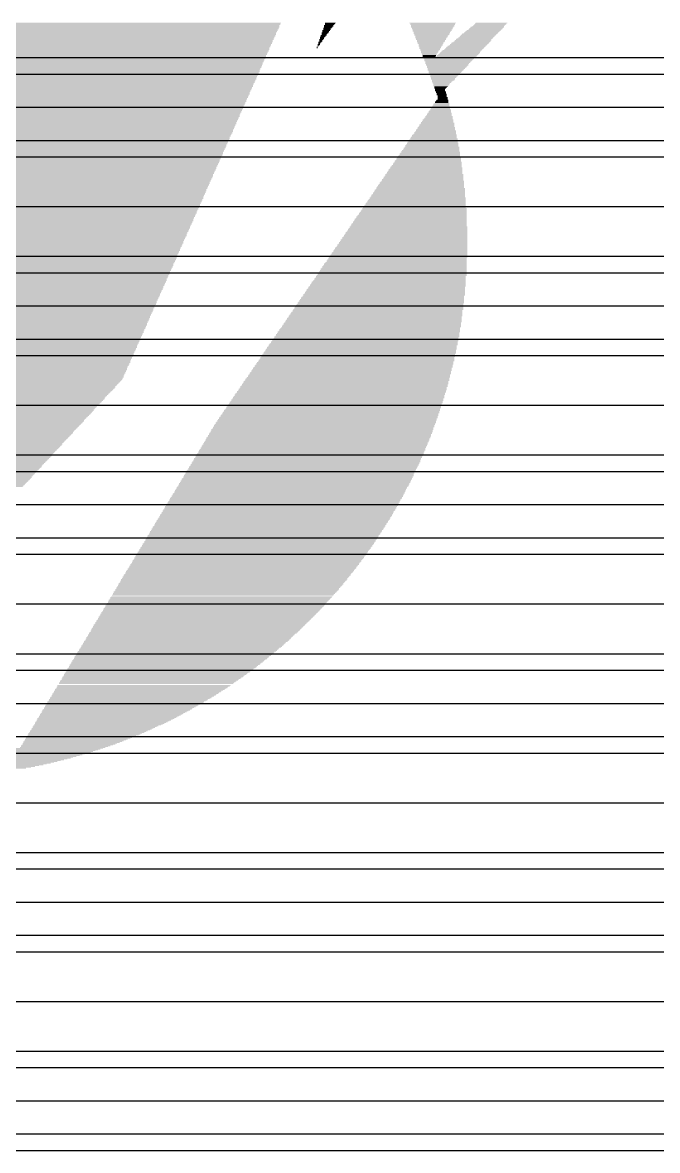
# Model space of a CAD drawing. Extents: x -0.45 to 6.54, y 0 to 7.98.
# Drawn here: x 4.7823 to 4.9356, y 0.588 to 0.8604 of the extents above; entities that cross this region are included whole.
import ezdxf

# ---------------------------------------------------------------- set-up
doc = ezdxf.new("R2010")
doc.units = 0
for name, color, linetype in [('16', 175, 'CONTINUOUS'), ('2', 3, 'CONTINUOUS'), ('21', 253, 'CONTINUOUS')]:
    doc.layers.add(name, color=color, linetype=linetype)

# ---------------------------------------------------------------- blocks, each defined once
blk = doc.blocks.new('RECT')
blk.add_solid([(-0.5, -0.5), (0.5, -0.5), (-0.5, 0.5), (0.5, 0.5)])

msp = doc.modelspace()

# ---------------------------------------------------------------- linework, layer by layer
at = {"layer": '16'}
for p, q in [((2.604549, 0.848), (5.957056, 0.848)), ((2.643177, 0.832), (6.00922, 0.832)), ((2.668455, 0.816), (5.958628, 0.816)), ((2.6924, 0.8), (5.966739, 0.8)), ((2.713502, 0.784), (5.983592, 0.784)), ((2.729502, 0.768), (6.362, 0.768)), ((2.745502, 0.752), (6.362, 0.752)), ((2.760913, 0.736), (6.362, 0.736)), ((2.771604, 0.72), (6.362, 0.72)), ((2.782295, 0.704), (6.362, 0.704)), ((2.792986, 0.688), (6.362, 0.688)), ((2.802488, 0.672), (6.362, 0.672)), ((2.809115, 0.656), (6.362, 0.656)), ((2.815742, 0.64), (6.362, 0.64)), ((2.82237, 0.624), (6.362, 0.624)), ((2.828825, 0.608), (6.362, 0.608)), ((2.832008, 0.592), (6.362, 0.592))]:
    msp.add_line(p, q, dxfattribs=at)
at = {"layer": '2'}
for p, q in [((1.446042, 0.852), (5.965586, 0.852)), ((1.434042, 0.84), (5.962661, 0.84)), ((1.422042, 0.828), (5.962661, 0.828)), ((1.410042, 0.816), (5.966023, 0.816)), ((1.398042, 0.804), (5.971509, 0.804)), ((1.386042, 0.792), (5.983509, 0.792)), ((1.374042, 0.78), (6.364, 0.78)), ((3.583721, 0.768), (6.364, 0.768)), ((3.594127, 0.756), (6.364, 0.756)), ((3.5965, 0.744), (6.364, 0.744)), ((3.593298, 0.732), (6.364, 0.732)), ((3.578892, 0.72), (6.364, 0.72)), ((4.158974, 0.708), (6.364, 0.708)), ((4.202518, 0.696), (6.364, 0.696)), ((4.223302, 0.684), (6.364, 0.684)), ((4.244087, 0.672), (6.364, 0.672)), ((4.258399, 0.66), (6.364, 0.66)), ((4.270399, 0.648), (6.364, 0.648)), ((4.282399, 0.636), (6.364, 0.636)), ((4.29205, 0.624), (6.364, 0.624)), ((4.298978, 0.612), (6.364, 0.612)), ((4.305907, 0.6), (6.364, 0.6)), ((4.312835, 0.588), (6.364, 0.588))]:
    msp.add_line(p, q, dxfattribs=at)

# ---------------------------------------------------------------- block references
at = {"layer": '21', "yscale": 0.0002}
for p, xscale in [((4.7423, 0.85815), 0.2028), ((4.7425, 0.85875), 0.2028), ((4.7425, 0.85855), 0.2028), ((4.7424, 0.85835), 0.2026), ((4.7427, 0.85915), 0.2028), ((4.7427, 0.85895), 0.2028), ((4.7429, 0.85955), 0.2028), ((4.7429, 0.85935), 0.2028), ((4.7431, 0.85995), 0.2028), ((4.743, 0.85975), 0.2026), ((4.7433, 0.86035), 0.2028), ((4.7432, 0.86015), 0.2026), ((4.8556, 0.85855), 0.0018), ((4.8555, 0.85835), 0.0016), ((4.8555, 0.85815), 0.0016), ((4.8559, 0.85915), 0.002), ((4.8558, 0.85895), 0.0018), ((4.8558, 0.85875), 0.0018), ((4.8562, 0.85975), 0.0022), ((4.8562, 0.85955), 0.0022), ((4.8561, 0.85935), 0.002), ((4.8566, 0.86035), 0.0026), ((4.8565, 0.86015), 0.0024), ((4.8564, 0.85995), 0.0022), ((4.8813, 0.86035), 0.0112), ((4.8813, 0.86015), 0.0108), ((4.8813, 0.85995), 0.0108), ((4.8813, 0.85975), 0.0104), ((4.8813, 0.85955), 0.0104), ((4.8812, 0.85935), 0.0102), ((4.8812, 0.85915), 0.0098), ((4.8812, 0.85895), 0.0098), ((4.8812, 0.85875), 0.0094), ((4.8812, 0.85855), 0.0094), ((4.8811, 0.85835), 0.0092), ((4.8811, 0.85815), 0.0088), ((4.8932, 0.85815), 0.0082), ((4.8934, 0.85835), 0.0082), ((4.8936, 0.85855), 0.0082), ((4.8939, 0.85875), 0.008), ((4.8941, 0.85895), 0.008), ((4.8943, 0.85915), 0.008), ((4.8945, 0.85935), 0.008), ((4.8947, 0.85955), 0.0076), ((4.8949, 0.85975), 0.0076), ((4.8951, 0.85995), 0.0076), ((4.8953, 0.86015), 0.0076), ((4.8955, 0.86035), 0.0076), ((4.7413, 0.85575), 0.2028), ((4.7412, 0.85555), 0.2026), ((4.7415, 0.85635), 0.2028), ((4.7414, 0.85615), 0.2026), ((4.7414, 0.85595), 0.2026), ((4.7417, 0.85675), 0.2028), ((4.7416, 0.85655), 0.2026), ((4.7419, 0.85715), 0.2028), ((4.7418, 0.85695), 0.2026), ((4.7421, 0.85775), 0.2028), ((4.7421, 0.85755), 0.2028), ((4.742, 0.85735), 0.2026), ((4.7422, 0.85795), 0.2026), ((4.8541, 0.85575), 0.0008), ((4.854, 0.85555), 0.0006), ((4.8544, 0.85635), 0.001), ((4.8543, 0.85615), 0.0008), ((4.8543, 0.85595), 0.0008), ((4.8547, 0.85695), 0.0012), ((4.8546, 0.85675), 0.001), ((4.8546, 0.85655), 0.001), ((4.855, 0.85735), 0.0014), ((4.8549, 0.85715), 0.0012), ((4.8553, 0.85795), 0.0016), ((4.8552, 0.85775), 0.0014), ((4.8551, 0.85755), 0.0012), ((4.8811, 0.85795), 0.0088), ((4.881, 0.85775), 0.0086), ((4.8811, 0.85755), 0.0084), ((4.881, 0.85735), 0.0082), ((4.881, 0.85715), 0.0078), ((4.881, 0.85695), 0.0078), ((4.8809, 0.85675), 0.0076), ((4.8809, 0.85655), 0.0072), ((4.8809, 0.85635), 0.0072), ((4.8809, 0.85615), 0.0068), ((4.8809, 0.85595), 0.0068), ((4.8808, 0.85575), 0.0066), ((4.8808, 0.85555), 0.0062), ((4.8904, 0.85555), 0.009), ((4.8907, 0.85575), 0.0088), ((4.8909, 0.85595), 0.0088), ((4.8911, 0.85615), 0.0088), ((4.8912, 0.85635), 0.0086), ((4.8914, 0.85655), 0.0086), ((4.8917, 0.85675), 0.0084), ((4.8919, 0.85695), 0.0084), ((4.8921, 0.85715), 0.0084), ((4.8923, 0.85735), 0.0084), ((4.8925, 0.85755), 0.0084), ((4.8927, 0.85775), 0.0084), ((4.893, 0.85795), 0.0082), ((4.74, 0.85275), 0.2026), ((4.7402, 0.85335), 0.2026), ((4.7402, 0.85315), 0.2026), ((4.7401, 0.85295), 0.2024), ((4.7404, 0.85375), 0.2026), ((4.7404, 0.85355), 0.2026), ((4.7406, 0.85435), 0.2026), ((4.7406, 0.85415), 0.2026), ((4.7406, 0.85395), 0.2026), ((4.7408, 0.85475), 0.2026), ((4.7408, 0.85455), 0.2026), ((4.7411, 0.85535), 0.2028), ((4.741, 0.85515), 0.2026), ((4.741, 0.85495), 0.2026), ((4.8534, 0.85455), 0.0002), ((4.8534, 0.85435), 0.0002), ((4.8538, 0.85515), 0.0006), ((4.8537, 0.85495), 0.0004), ((4.8536, 0.85475), 0.0002), ((4.8539, 0.85535), 0.0004), ((4.8808, 0.85535), 0.0062), ((4.8808, 0.85515), 0.0058), ((4.8808, 0.85495), 0.0058), ((4.8807, 0.85475), 0.0056), ((4.8807, 0.85455), 0.0052), ((4.8807, 0.85435), 0.0052), ((4.8806, 0.85415), 0.005), ((4.8807, 0.85395), 0.0048), ((4.8806, 0.85375), 0.0046), ((4.8806, 0.85355), 0.0042), ((4.8806, 0.85335), 0.0042), ((4.8805, 0.85315), 0.004), ((4.8805, 0.85295), 0.0036), ((4.8805, 0.85275), 0.0036), ((4.8875, 0.85275), 0.0096), ((4.8877, 0.85295), 0.0096), ((4.8879, 0.85315), 0.0096), ((4.888, 0.85335), 0.0094), ((4.8882, 0.85355), 0.0094), ((4.8884, 0.85375), 0.0094), ((4.8887, 0.85395), 0.0092), ((4.8889, 0.85415), 0.0092), ((4.8891, 0.85435), 0.0092), ((4.8893, 0.85455), 0.0092), ((4.8895, 0.85475), 0.0092), ((4.8898, 0.85495), 0.009), ((4.89, 0.85515), 0.009), ((4.8902, 0.85535), 0.009), ((4.7389, 0.84995), 0.2024), ((4.7391, 0.85055), 0.2024), ((4.7391, 0.85035), 0.2024), ((4.739, 0.85015), 0.2022), ((4.7393, 0.85115), 0.2024), ((4.7393, 0.85095), 0.2024), ((4.7392, 0.85075), 0.2022), ((4.7395, 0.85155), 0.2024), ((4.7395, 0.85135), 0.2024), ((4.7398, 0.85215), 0.2026), ((4.7397, 0.85195), 0.2024), ((4.7397, 0.85175), 0.2024), ((4.7399, 0.85255), 0.2024), ((4.7399, 0.85235), 0.2024), ((4.8805, 0.85255), 0.0032), ((4.8805, 0.85235), 0.0032), ((4.8804, 0.85215), 0.003), ((4.8804, 0.85195), 0.0026), ((4.8852, 0.85175), 0.0122), ((4.8852, 0.85155), 0.0118), ((4.8851, 0.85135), 0.0116), ((4.885, 0.85115), 0.0114), ((4.885, 0.85095), 0.011), ((4.8849, 0.85075), 0.0108), ((4.8848, 0.85055), 0.0106), ((4.8848, 0.85035), 0.0102), ((4.8848, 0.85015), 0.0102), ((4.8848, 0.84995), 0.0098), ((4.8867, 0.85195), 0.0096), ((4.8869, 0.85215), 0.0096), ((4.8872, 0.85255), 0.0098), ((4.8871, 0.85235), 0.0096), ((4.7379, 0.84755), 0.202), ((4.7379, 0.84735), 0.202), ((4.7382, 0.84815), 0.2022), ((4.7381, 0.84795), 0.202), ((4.7381, 0.84775), 0.202), ((4.7384, 0.84875), 0.2022), ((4.7384, 0.84855), 0.2022), ((4.7383, 0.84835), 0.202), ((4.7386, 0.84935), 0.2022), ((4.7386, 0.84915), 0.2022), ((4.7385, 0.84895), 0.202), ((4.7388, 0.84975), 0.2022), ((4.7388, 0.84955), 0.2022), ((4.8847, 0.84975), 0.0096), ((4.8846, 0.84955), 0.0094), ((4.8846, 0.84935), 0.009), ((4.8845, 0.84915), 0.0088), ((4.8844, 0.84895), 0.0086), ((4.8844, 0.84875), 0.0082), ((4.8843, 0.84855), 0.008), ((4.8842, 0.84835), 0.0078), ((4.8842, 0.84815), 0.0074), ((4.8841, 0.84795), 0.0072), ((4.8841, 0.84775), 0.0068), ((4.884, 0.84755), 0.0066), ((4.8839, 0.84735), 0.0064), ((4.737, 0.84515), 0.2018), ((4.737, 0.84495), 0.2018), ((4.7369, 0.84475), 0.2016), ((4.7369, 0.84455), 0.2016), ((4.7372, 0.84575), 0.2018), ((4.7372, 0.84555), 0.2018), ((4.7371, 0.84535), 0.2016), ((4.7375, 0.84635), 0.202), ((4.7374, 0.84615), 0.2018), ((4.7374, 0.84595), 0.2018), ((4.7377, 0.84695), 0.202), ((4.7377, 0.84675), 0.202), ((4.7376, 0.84655), 0.2018), ((4.7378, 0.84715), 0.2018), ((4.8839, 0.84715), 0.006), ((4.8838, 0.84695), 0.0058), ((4.8838, 0.84675), 0.0058), ((4.8838, 0.84655), 0.0054), ((4.8836, 0.84635), 0.005), ((4.8835, 0.84615), 0.0048), ((4.8835, 0.84595), 0.0044), ((4.8834, 0.84575), 0.0042), ((4.8834, 0.84555), 0.0038), ((4.8834, 0.84535), 0.0038), ((4.8833, 0.84515), 0.0036), ((4.8833, 0.84495), 0.0032), ((4.8832, 0.84475), 0.003), ((4.8831, 0.84455), 0.0028), ((4.736, 0.84235), 0.2014), ((4.7359, 0.84215), 0.2012), ((4.7359, 0.84195), 0.2012), ((4.7363, 0.84315), 0.2016), ((4.7362, 0.84295), 0.2014), ((4.7362, 0.84275), 0.2014), ((4.7361, 0.84255), 0.2012), ((4.7365, 0.84375), 0.2016), ((4.7364, 0.84355), 0.2014), ((4.7364, 0.84335), 0.2014), ((4.7367, 0.84435), 0.2016), ((4.7367, 0.84415), 0.2016), ((4.7366, 0.84395), 0.2014), ((4.8831, 0.84435), 0.0024), ((4.8831, 0.84415), 0.0024), ((4.8831, 0.84395), 0.0024), ((4.8833, 0.84375), 0.0024), ((4.8833, 0.84355), 0.0024), ((4.8834, 0.84335), 0.0022), ((4.8835, 0.84315), 0.0024), ((4.8835, 0.84295), 0.0024), ((4.8836, 0.84275), 0.0022), ((4.8836, 0.84255), 0.0022), ((4.8837, 0.84235), 0.0024), ((4.8837, 0.84215), 0.0024), ((4.8837, 0.84195), 0.0024), ((4.7349, 0.83935), 0.2008), ((4.7349, 0.83915), 0.2008), ((4.7352, 0.84015), 0.201), ((4.7351, 0.83995), 0.2008), ((4.7351, 0.83975), 0.2008), ((4.7351, 0.83955), 0.2008), ((4.7355, 0.84095), 0.2012), ((4.7354, 0.84075), 0.201), ((4.7354, 0.84055), 0.201), ((4.7353, 0.84035), 0.2008), ((4.7357, 0.84175), 0.2012), ((4.7357, 0.84155), 0.2012), ((4.7357, 0.84135), 0.2012), ((4.7356, 0.84115), 0.201), ((4.8831, 0.83915), 0.0052), ((4.8831, 0.83955), 0.0048), ((4.8832, 0.83935), 0.005), ((4.8832, 0.83975), 0.0046), ((4.8833, 0.84015), 0.0044), ((4.8833, 0.83995), 0.0044), ((4.8833, 0.84035), 0.004), ((4.8834, 0.84075), 0.0038), ((4.8834, 0.84055), 0.0038), ((4.8835, 0.84095), 0.0036), ((4.8835, 0.84135), 0.0032), ((4.8835, 0.84115), 0.0032), ((4.8836, 0.84155), 0.003), ((4.8837, 0.84175), 0.0028), ((4.7341, 0.83695), 0.2004), ((4.734, 0.83675), 0.2002), ((4.734, 0.83655), 0.2002), ((4.7339, 0.83635), 0.2), ((4.7344, 0.83775), 0.2006), ((4.7343, 0.83755), 0.2004), ((4.7343, 0.83735), 0.2004), ((4.7342, 0.83715), 0.2002), ((4.7346, 0.83855), 0.2006), ((4.7346, 0.83835), 0.2006), ((4.7345, 0.83815), 0.2004), ((4.7345, 0.83795), 0.2004), ((4.7348, 0.83895), 0.2006), ((4.7348, 0.83875), 0.2006), ((4.8824, 0.83635), 0.0078), ((4.8825, 0.83655), 0.0076), ((4.8826, 0.83695), 0.0074), ((4.8826, 0.83675), 0.0074), ((4.8826, 0.83715), 0.007), ((4.8827, 0.83735), 0.0068), ((4.8828, 0.83775), 0.0066), ((4.8828, 0.83755), 0.0066), ((4.8828, 0.83795), 0.0062), ((4.8829, 0.83835), 0.006), ((4.8829, 0.83815), 0.006), ((4.883, 0.83855), 0.0058), ((4.883, 0.83895), 0.0054), ((4.883, 0.83875), 0.0054), ((4.7332, 0.83435), 0.1998), ((4.7332, 0.83415), 0.1998), ((4.7331, 0.83395), 0.1996), ((4.7331, 0.83375), 0.1996), ((4.7335, 0.83515), 0.2), ((4.7334, 0.83495), 0.1998), ((4.7334, 0.83475), 0.1998), ((4.7333, 0.83455), 0.1996), ((4.7338, 0.83615), 0.2002), ((4.7338, 0.83595), 0.2002), ((4.7337, 0.83575), 0.2), ((4.7337, 0.83555), 0.2), ((4.7336, 0.83535), 0.1998), ((4.8819, 0.83395), 0.01), ((4.8819, 0.83375), 0.01), ((4.882, 0.83415), 0.0098), ((4.882, 0.83455), 0.0094), ((4.8821, 0.83435), 0.0096), ((4.8821, 0.83475), 0.0092), ((4.8822, 0.83515), 0.009), ((4.8822, 0.83495), 0.009), ((4.8822, 0.83535), 0.0086), ((4.8823, 0.83575), 0.0084), ((4.8823, 0.83555), 0.0084), ((4.8824, 0.83595), 0.0082), ((4.8825, 0.83615), 0.008), ((4.7322, 0.83135), 0.199), ((4.7322, 0.83115), 0.199), ((4.7321, 0.83095), 0.1988), ((4.7326, 0.83235), 0.1994), ((4.7325, 0.83215), 0.1992), ((4.7325, 0.83195), 0.1992), ((4.7324, 0.83175), 0.199), ((4.7324, 0.83155), 0.199), ((4.7329, 0.83335), 0.1996), ((4.7328, 0.83315), 0.1994), ((4.7328, 0.83295), 0.1994), ((4.7327, 0.83275), 0.1992), ((4.7327, 0.83255), 0.1992), ((4.733, 0.83355), 0.1994), ((4.8812, 0.83095), 0.0126), ((4.8813, 0.83135), 0.0124), ((4.8813, 0.83115), 0.0124), ((4.8813, 0.83155), 0.012), ((4.8814, 0.83195), 0.0118), ((4.8814, 0.83175), 0.0118), ((4.8815, 0.83215), 0.0116), ((4.8815, 0.83255), 0.0112), ((4.8816, 0.83235), 0.0114), ((4.8816, 0.83275), 0.011), ((4.8817, 0.83315), 0.0108), ((4.8817, 0.83295), 0.0108), ((4.8818, 0.83335), 0.0106), ((4.8818, 0.83355), 0.0102), ((4.7315, 0.82915), 0.1984), ((4.7315, 0.82895), 0.1984), ((4.7315, 0.82875), 0.1984), ((4.7314, 0.82855), 0.1982), ((4.7314, 0.82835), 0.1982), ((4.7313, 0.82815), 0.198), ((4.7319, 0.83035), 0.1988), ((4.7319, 0.83015), 0.1988), ((4.7318, 0.82995), 0.1986), ((4.7318, 0.82975), 0.1986), ((4.7317, 0.82955), 0.1984), ((4.7317, 0.82935), 0.1984), ((4.7321, 0.83075), 0.1988), ((4.7321, 0.83055), 0.1988), ((4.8804, 0.82815), 0.015), ((4.8805, 0.82835), 0.0148), ((4.8806, 0.82875), 0.0146), ((4.8806, 0.82855), 0.0146), ((4.8807, 0.82895), 0.0144), ((4.8807, 0.82935), 0.014), ((4.8808, 0.82915), 0.0142), ((4.8808, 0.82955), 0.0138), ((4.8809, 0.82975), 0.0136), ((4.881, 0.83015), 0.0134), ((4.881, 0.82995), 0.0134), ((4.8811, 0.83035), 0.0132), ((4.8811, 0.83075), 0.0128), ((4.8811, 0.83055), 0.0128), ((4.7308, 0.82675), 0.1978), ((4.7308, 0.82655), 0.1978), ((4.7307, 0.82635), 0.1976), ((4.7307, 0.82615), 0.1976), ((4.7306, 0.82595), 0.1974), ((4.7306, 0.82575), 0.1974), ((4.7305, 0.82555), 0.1972), ((4.7312, 0.82795), 0.1982), ((4.7311, 0.82775), 0.198), ((4.7311, 0.82755), 0.198), ((4.731, 0.82735), 0.1978), ((4.731, 0.82715), 0.1978), ((4.731, 0.82695), 0.1978), ((4.8797, 0.82555), 0.0172), ((4.8798, 0.82575), 0.017), ((4.8799, 0.82595), 0.0168), ((4.88, 0.82635), 0.0166), ((4.88, 0.82615), 0.0166), ((4.8801, 0.82655), 0.0164), ((4.8801, 0.82695), 0.016), ((4.8802, 0.82675), 0.0162), ((4.8802, 0.82715), 0.0158), ((4.8803, 0.82755), 0.0156), ((4.8803, 0.82735), 0.0156), ((4.8804, 0.82775), 0.0154), ((4.8805, 0.82795), 0.0152), ((4.7299, 0.82375), 0.1968), ((4.7299, 0.82355), 0.1968), ((4.7299, 0.82335), 0.1968), ((4.7298, 0.82315), 0.1966), ((4.7298, 0.82295), 0.1966), ((4.7297, 0.82275), 0.1964), ((4.7304, 0.82535), 0.1974), ((4.7304, 0.82515), 0.1974), ((4.7303, 0.82495), 0.1972), ((4.7303, 0.82475), 0.1972), ((4.7302, 0.82455), 0.197), ((4.7302, 0.82435), 0.197), ((4.7301, 0.82415), 0.1968), ((4.7301, 0.82395), 0.1968), ((4.879, 0.82275), 0.0194), ((4.8791, 0.82315), 0.0192), ((4.8791, 0.82295), 0.0192), ((4.8792, 0.82335), 0.019), ((4.8793, 0.82375), 0.0188), ((4.8793, 0.82355), 0.0188), ((4.8793, 0.82395), 0.0184), ((4.8794, 0.82435), 0.0182), ((4.8794, 0.82415), 0.0182), ((4.8795, 0.82455), 0.018), ((4.8796, 0.82495), 0.0178), ((4.8796, 0.82475), 0.0178), ((4.8797, 0.82515), 0.0176), ((4.8798, 0.82535), 0.0174), ((4.729, 0.82035), 0.1958), ((4.7289, 0.82015), 0.1956), ((4.7295, 0.82215), 0.1964), ((4.7294, 0.82195), 0.1962), ((4.7294, 0.82175), 0.1962), ((4.7294, 0.82155), 0.1962), ((4.7293, 0.82135), 0.196), ((4.7293, 0.82115), 0.196), ((4.7292, 0.82095), 0.1958), ((4.7292, 0.82075), 0.1958), ((4.7291, 0.82055), 0.1956), ((4.7297, 0.82255), 0.1964), ((4.7296, 0.82235), 0.1962), ((4.8783, 0.82015), 0.0216), ((4.8783, 0.82055), 0.0212), ((4.8784, 0.82035), 0.0214), ((4.8784, 0.82075), 0.021), ((4.8785, 0.82115), 0.0208), ((4.8785, 0.82095), 0.0208), ((4.8786, 0.82135), 0.0206), ((4.8787, 0.82175), 0.0204), ((4.8787, 0.82155), 0.0204), ((4.8788, 0.82195), 0.0202), ((4.8789, 0.82215), 0.02), ((4.8789, 0.82255), 0.0196), ((4.8789, 0.82235), 0.0196), ((4.7284, 0.81815), 0.195), ((4.7284, 0.81795), 0.195), ((4.7283, 0.81775), 0.1948), ((4.7283, 0.81755), 0.1948), ((4.7282, 0.81735), 0.1946), ((4.7289, 0.81995), 0.1956), ((4.7289, 0.81975), 0.1956), ((4.7288, 0.81955), 0.1954), ((4.7288, 0.81935), 0.1954), ((4.7287, 0.81915), 0.1952), ((4.7287, 0.81895), 0.1952), ((4.7286, 0.81875), 0.195), ((4.7286, 0.81855), 0.195), ((4.7285, 0.81835), 0.1948), ((4.8774, 0.81735), 0.0238), ((4.8775, 0.81755), 0.0236), ((4.8776, 0.81775), 0.0234), ((4.8777, 0.81815), 0.0232), ((4.8777, 0.81795), 0.0232), ((4.8777, 0.81835), 0.0228), ((4.8778, 0.81875), 0.0226), ((4.8778, 0.81855), 0.0226), ((4.8779, 0.81895), 0.0224), ((4.878, 0.81935), 0.0222), ((4.878, 0.81915), 0.0222), ((4.8781, 0.81955), 0.022), ((4.8782, 0.81995), 0.0218), ((4.8782, 0.81975), 0.0218), ((4.7277, 0.81555), 0.194), ((4.7277, 0.81535), 0.194), ((4.7276, 0.81515), 0.1938), ((4.7276, 0.81495), 0.1938), ((4.7275, 0.81475), 0.1936), ((4.7275, 0.81455), 0.1936), ((4.7282, 0.81715), 0.1946), ((4.7281, 0.81695), 0.1944), ((4.7281, 0.81675), 0.1944), ((4.728, 0.81655), 0.1942), ((4.728, 0.81635), 0.1942), ((4.728, 0.81615), 0.1942), ((4.7279, 0.81595), 0.194), ((4.7279, 0.81575), 0.194), ((4.8766, 0.81455), 0.0258), ((4.8767, 0.81495), 0.0256), ((4.8767, 0.81475), 0.0256), ((4.8768, 0.81515), 0.0254), ((4.8769, 0.81555), 0.0252), ((4.8769, 0.81535), 0.0252), ((4.8769, 0.81575), 0.0248), ((4.877, 0.81615), 0.0246), ((4.877, 0.81595), 0.0246), ((4.8771, 0.81635), 0.0244), ((4.8772, 0.81675), 0.0242), ((4.8772, 0.81655), 0.0242), ((4.8773, 0.81695), 0.024), ((4.8774, 0.81715), 0.0238), ((4.7275, 0.81435), 0.1936), ((4.7274, 0.81415), 0.1934), ((4.7274, 0.81395), 0.1934), ((4.7273, 0.81375), 0.1932), ((4.7273, 0.81355), 0.1932), ((4.7272, 0.81335), 0.193), ((4.7272, 0.81315), 0.193), ((4.7271, 0.81295), 0.1928), ((4.7271, 0.81275), 0.1928), ((4.7271, 0.81255), 0.1928), ((4.727, 0.81235), 0.1926), ((4.727, 0.81215), 0.1926), ((4.7269, 0.81195), 0.1924), ((4.8757, 0.81195), 0.0276), ((4.8758, 0.81235), 0.0274), ((4.8758, 0.81215), 0.0274), ((4.8759, 0.81255), 0.0272), ((4.876, 0.81295), 0.027), ((4.876, 0.81275), 0.027), ((4.8761, 0.81315), 0.0268), ((4.8762, 0.81355), 0.0266), ((4.8762, 0.81335), 0.0266), ((4.8763, 0.81375), 0.0264), ((4.8764, 0.81395), 0.0262), ((4.8765, 0.81435), 0.026), ((4.8765, 0.81415), 0.026), ((4.7266, 0.81115), 0.1922), ((4.7266, 0.81095), 0.1922), ((4.7266, 0.81075), 0.1922), ((4.7265, 0.81055), 0.192), ((4.7265, 0.81035), 0.192), ((4.7264, 0.81015), 0.1918), ((4.7264, 0.80995), 0.1918), ((4.7263, 0.80975), 0.1916), ((4.7263, 0.80955), 0.1916), ((4.7262, 0.80935), 0.1914), ((4.7262, 0.80915), 0.1914), ((4.7269, 0.81175), 0.1924), ((4.7268, 0.81155), 0.1922), ((4.7268, 0.81135), 0.1922), ((4.8748, 0.80915), 0.0298), ((4.8749, 0.80935), 0.0296), ((4.875, 0.80975), 0.0294), ((4.875, 0.80955), 0.0294), ((4.8751, 0.80995), 0.0292), ((4.8752, 0.81015), 0.029), ((4.8753, 0.81055), 0.0288), ((4.8753, 0.81035), 0.0288), ((4.8754, 0.81075), 0.0286), ((4.8755, 0.81115), 0.0284), ((4.8755, 0.81095), 0.0284), ((4.8755, 0.81135), 0.028), ((4.8756, 0.81175), 0.0278), ((4.8756, 0.81155), 0.0278), ((4.7262, 0.80895), 0.1914), ((4.7261, 0.80875), 0.1912), ((4.7261, 0.80855), 0.1912), ((4.726, 0.80835), 0.191), ((4.726, 0.80815), 0.191), ((4.7259, 0.80795), 0.1908), ((4.7259, 0.80775), 0.1908), ((4.7258, 0.80755), 0.1906), ((4.7258, 0.80735), 0.1906), ((4.7258, 0.80715), 0.1906), ((4.7257, 0.80695), 0.1904), ((4.7257, 0.80675), 0.1904), ((4.7256, 0.80655), 0.1902), ((4.874, 0.80675), 0.0314), ((4.874, 0.80655), 0.0314), ((4.8741, 0.80695), 0.0312), ((4.8742, 0.80735), 0.031), ((4.8742, 0.80715), 0.031), ((4.8743, 0.80755), 0.0308), ((4.8744, 0.80795), 0.0306), ((4.8744, 0.80775), 0.0306), ((4.8745, 0.80815), 0.0304), ((4.8746, 0.80855), 0.0302), ((4.8746, 0.80835), 0.0302), ((4.8747, 0.80875), 0.03), ((4.8748, 0.80895), 0.0298), ((4.7256, 0.80635), 0.1902), ((4.7255, 0.80615), 0.19), ((4.7255, 0.80595), 0.19), ((4.7254, 0.80575), 0.1898), ((4.7254, 0.80555), 0.1898), ((4.7254, 0.80535), 0.1898), ((4.7253, 0.80515), 0.1896), ((4.7253, 0.80495), 0.1896), ((4.7252, 0.80475), 0.1894), ((4.7252, 0.80455), 0.1894), ((4.7251, 0.80435), 0.1892), ((4.7251, 0.80415), 0.1892), ((4.725, 0.80395), 0.189), ((4.725, 0.80375), 0.189), ((4.873, 0.80375), 0.0334), ((4.8731, 0.80415), 0.0332), ((4.8731, 0.80395), 0.0332), ((4.8732, 0.80435), 0.033), ((4.8733, 0.80475), 0.0328), ((4.8733, 0.80455), 0.0328), ((4.8734, 0.80495), 0.0326), ((4.8735, 0.80535), 0.0324), ((4.8735, 0.80515), 0.0324), ((4.8736, 0.80555), 0.0322), ((4.8737, 0.80595), 0.032), ((4.8737, 0.80575), 0.032), ((4.8738, 0.80615), 0.0318), ((4.8739, 0.80635), 0.0316), ((4.7251, 0.80355), 0.1888), ((4.725, 0.80335), 0.1886), ((4.725, 0.80315), 0.1886), ((4.7249, 0.80295), 0.1884), ((4.7249, 0.80275), 0.1884), ((4.7248, 0.80255), 0.1882), ((4.7248, 0.80235), 0.1882), ((4.7247, 0.80215), 0.188), ((4.7247, 0.80195), 0.188), ((4.7247, 0.80175), 0.188), ((4.7246, 0.80155), 0.1878), ((4.7246, 0.80135), 0.1878), ((4.7245, 0.80115), 0.1876), ((4.7245, 0.80095), 0.1876), ((4.8719, 0.80095), 0.0352), ((4.872, 0.80115), 0.035), ((4.8721, 0.80155), 0.0348), ((4.8721, 0.80135), 0.0348), ((4.8722, 0.80175), 0.0346), ((4.8723, 0.80215), 0.0344), ((4.8723, 0.80195), 0.0344), ((4.8724, 0.80235), 0.0342), ((4.8725, 0.80255), 0.034), ((4.8726, 0.80295), 0.0338), ((4.8726, 0.80275), 0.0338), ((4.8727, 0.80315), 0.0336), ((4.8728, 0.80355), 0.0334), ((4.8728, 0.80335), 0.0334), ((4.7244, 0.80075), 0.1874), ((4.7244, 0.80055), 0.1874), ((4.7243, 0.80035), 0.1872), ((4.7243, 0.80015), 0.1872), ((4.7243, 0.79995), 0.1872), ((4.7242, 0.79975), 0.187), ((4.7242, 0.79955), 0.187), ((4.7241, 0.79935), 0.1868), ((4.7242, 0.79915), 0.1866), ((4.7241, 0.79895), 0.1864), ((4.7241, 0.79875), 0.1864), ((4.724, 0.79855), 0.1862), ((4.724, 0.79835), 0.1862), ((4.871, 0.79855), 0.0366), ((4.871, 0.79835), 0.0366), ((4.8711, 0.79875), 0.0364), ((4.8712, 0.79915), 0.0362), ((4.8712, 0.79895), 0.0362), ((4.8714, 0.79935), 0.0362), ((4.8715, 0.79975), 0.036), ((4.8715, 0.79955), 0.036), ((4.8716, 0.79995), 0.0358), ((4.8717, 0.80035), 0.0356), ((4.8717, 0.80015), 0.0356), ((4.8718, 0.80055), 0.0354), ((4.8719, 0.80075), 0.0352), ((4.724, 0.79815), 0.1862), ((4.7239, 0.79795), 0.186), ((4.7239, 0.79775), 0.186), ((4.7238, 0.79755), 0.1858), ((4.7238, 0.79735), 0.1858), ((4.7237, 0.79715), 0.1856), ((4.7237, 0.79695), 0.1856), ((4.7236, 0.79675), 0.1854), ((4.7237, 0.79655), 0.1852), ((4.7237, 0.79635), 0.1852), ((4.7236, 0.79615), 0.185), ((4.7236, 0.79595), 0.185), ((4.7235, 0.79575), 0.1848), ((4.7235, 0.79555), 0.1848), ((4.8699, 0.79555), 0.0384), ((4.87, 0.79595), 0.0382), ((4.87, 0.79575), 0.0382), ((4.8701, 0.79615), 0.038), ((4.8702, 0.79655), 0.0378), ((4.8702, 0.79635), 0.0378), ((4.8704, 0.79675), 0.0378), ((4.8705, 0.79715), 0.0376), ((4.8705, 0.79695), 0.0376), ((4.8706, 0.79735), 0.0374), ((4.8707, 0.79775), 0.0372), ((4.8707, 0.79755), 0.0372), ((4.8708, 0.79795), 0.037), ((4.8709, 0.79815), 0.0368), ((4.7234, 0.79535), 0.1846), ((4.7234, 0.79515), 0.1846), ((4.7233, 0.79495), 0.1844), ((4.7233, 0.79475), 0.1844), ((4.7233, 0.79455), 0.1844), ((4.7233, 0.79435), 0.184), ((4.7233, 0.79415), 0.184), ((4.7232, 0.79395), 0.1838), ((4.7232, 0.79375), 0.1838), ((4.7231, 0.79355), 0.1836), ((4.7231, 0.79335), 0.1836), ((4.723, 0.79315), 0.1834), ((4.723, 0.79295), 0.1834), ((4.723, 0.79275), 0.1834), ((4.8688, 0.79275), 0.0402), ((4.8689, 0.79295), 0.04), ((4.869, 0.79335), 0.0398), ((4.869, 0.79315), 0.0398), ((4.8691, 0.79355), 0.0396), ((4.8692, 0.79395), 0.0394), ((4.8692, 0.79375), 0.0394), ((4.8693, 0.79415), 0.0392), ((4.8694, 0.79435), 0.039), ((4.8696, 0.79475), 0.039), ((4.8696, 0.79455), 0.039), ((4.8697, 0.79495), 0.0388), ((4.8698, 0.79535), 0.0386), ((4.8698, 0.79515), 0.0386), ((4.723, 0.79255), 0.183), ((4.723, 0.79235), 0.183), ((4.7229, 0.79215), 0.1828), ((4.7229, 0.79195), 0.1828), ((4.7228, 0.79175), 0.1826), ((4.7228, 0.79155), 0.1826), ((4.7227, 0.79135), 0.1824), ((4.7227, 0.79115), 0.1824), ((4.7228, 0.79095), 0.1822), ((4.7227, 0.79075), 0.182), ((4.7227, 0.79055), 0.182), ((4.7226, 0.79035), 0.1818), ((4.7226, 0.79015), 0.1818), ((4.8677, 0.79015), 0.0416), ((4.8678, 0.79035), 0.0414), ((4.8679, 0.79055), 0.0412), ((4.868, 0.79095), 0.041), ((4.868, 0.79075), 0.041), ((4.8682, 0.79115), 0.041), ((4.8683, 0.79155), 0.0408), ((4.8683, 0.79135), 0.0408), ((4.8684, 0.79175), 0.0406), ((4.8685, 0.79215), 0.0404), ((4.8685, 0.79195), 0.0404), ((4.8686, 0.79235), 0.0402), ((4.8687, 0.79255), 0.04), ((4.7225, 0.78995), 0.1816), ((4.7225, 0.78975), 0.1816), ((4.7224, 0.78955), 0.1814), ((4.7225, 0.78935), 0.1812), ((4.7225, 0.78915), 0.1812), ((4.7224, 0.78895), 0.181), ((4.7224, 0.78875), 0.181), ((4.7223, 0.78855), 0.1808), ((4.7223, 0.78835), 0.1808), ((4.7222, 0.78815), 0.1806), ((4.7223, 0.78795), 0.1804), ((4.7222, 0.78775), 0.1802), ((4.7222, 0.78755), 0.1802), ((4.7222, 0.78735), 0.1802), ((4.8666, 0.78735), 0.043), ((4.8667, 0.78775), 0.0428), ((4.8667, 0.78755), 0.0428), ((4.8668, 0.78795), 0.0426), ((4.867, 0.78835), 0.0426), ((4.867, 0.78815), 0.0426), ((4.8671, 0.78855), 0.0424), ((4.8672, 0.78895), 0.0422), ((4.8672, 0.78875), 0.0422), ((4.8673, 0.78915), 0.042), ((4.8675, 0.78955), 0.042), ((4.8674, 0.78935), 0.0418), ((4.8676, 0.78975), 0.0418), ((4.8677, 0.78995), 0.0416), ((4.7221, 0.78715), 0.18), ((4.7221, 0.78695), 0.18), ((4.7221, 0.78675), 0.1796), ((4.7221, 0.78655), 0.1796), ((4.722, 0.78635), 0.1794), ((4.722, 0.78615), 0.1794), ((4.7219, 0.78595), 0.1792), ((4.7219, 0.78575), 0.1792), ((4.722, 0.78555), 0.179), ((4.7219, 0.78535), 0.1788), ((4.7219, 0.78515), 0.1788), ((4.7218, 0.78495), 0.1786), ((4.7218, 0.78475), 0.1786), ((4.8655, 0.78475), 0.0444), ((4.8656, 0.78515), 0.0442), ((4.8656, 0.78495), 0.0442), ((4.8657, 0.78535), 0.044), ((4.8659, 0.78575), 0.044), ((4.8658, 0.78555), 0.0438), ((4.866, 0.78595), 0.0438), ((4.8661, 0.78635), 0.0436), ((4.8661, 0.78615), 0.0436), ((4.8662, 0.78655), 0.0434), ((4.8663, 0.78675), 0.0432), ((4.8665, 0.78715), 0.0432), ((4.8665, 0.78695), 0.0432), ((4.7217, 0.78455), 0.1784), ((4.7218, 0.78435), 0.1782), ((4.7217, 0.78415), 0.178), ((4.7217, 0.78395), 0.178), ((4.7217, 0.78375), 0.178), ((4.7216, 0.78355), 0.1778), ((4.7217, 0.78335), 0.1776), ((4.7216, 0.78315), 0.1774), ((4.7216, 0.78295), 0.1774), ((4.7215, 0.78275), 0.1772), ((4.7215, 0.78255), 0.1772), ((4.7215, 0.78235), 0.1768), ((4.7215, 0.78215), 0.1768), ((4.7215, 0.78195), 0.1768), ((4.8642, 0.78195), 0.0458), ((4.8643, 0.78215), 0.0456), ((4.8645, 0.78255), 0.0456), ((4.8644, 0.78235), 0.0454), ((4.8646, 0.78275), 0.0454), ((4.8647, 0.78295), 0.0452), ((4.8648, 0.78335), 0.045), ((4.8648, 0.78315), 0.045), ((4.865, 0.78355), 0.045), ((4.8651, 0.78395), 0.0448), ((4.8651, 0.78375), 0.0448), ((4.8652, 0.78415), 0.0446), ((4.8654, 0.78455), 0.0446), ((4.8653, 0.78435), 0.0444), ((4.7214, 0.78175), 0.1766), ((4.7214, 0.78155), 0.1766), ((4.7214, 0.78135), 0.1762), ((4.7214, 0.78115), 0.1762), ((4.7213, 0.78095), 0.176), ((4.7213, 0.78075), 0.176), ((4.7212, 0.78055), 0.1758), ((4.7213, 0.78035), 0.1756), ((4.7213, 0.78015), 0.1756), ((4.7212, 0.77995), 0.1754), ((4.7212, 0.77975), 0.1754), ((4.7212, 0.77955), 0.175), ((4.7212, 0.77935), 0.175), ((4.7211, 0.77915), 0.1748), ((4.863, 0.77915), 0.047), ((4.8631, 0.77955), 0.0468), ((4.8631, 0.77935), 0.0468), ((4.8633, 0.77975), 0.0468), ((4.8634, 0.78015), 0.0466), ((4.8634, 0.77995), 0.0466), ((4.8635, 0.78035), 0.0464), ((4.8637, 0.78075), 0.0464), ((4.8637, 0.78055), 0.0464), ((4.8638, 0.78095), 0.0462), ((4.8639, 0.78135), 0.046), ((4.8639, 0.78115), 0.046), ((4.8641, 0.78155), 0.046), ((4.8642, 0.78175), 0.0458), ((4.7211, 0.77895), 0.1748), ((4.721, 0.77875), 0.1746), ((4.7211, 0.77855), 0.1744), ((4.7211, 0.77835), 0.1744), ((4.721, 0.77815), 0.1742), ((4.721, 0.77795), 0.1742), ((4.721, 0.77775), 0.1738), ((4.721, 0.77755), 0.1738), ((4.7209, 0.77735), 0.1736), ((4.7209, 0.77715), 0.1736), ((4.7209, 0.77695), 0.1732), ((4.7209, 0.77675), 0.1732), ((4.7209, 0.77655), 0.1732), ((4.8618, 0.77655), 0.0482), ((4.8619, 0.77695), 0.048), ((4.8619, 0.77675), 0.048), ((4.8621, 0.77715), 0.048), ((4.8622, 0.77755), 0.0478), ((4.8622, 0.77735), 0.0478), ((4.8623, 0.77775), 0.0476), ((4.8625, 0.77815), 0.0476), ((4.8625, 0.77795), 0.0476), ((4.8626, 0.77835), 0.0474), ((4.8627, 0.77855), 0.0472), ((4.8629, 0.77895), 0.0472), ((4.8629, 0.77875), 0.0472), ((4.7208, 0.77635), 0.173), ((4.7209, 0.77615), 0.1728), ((4.7208, 0.77595), 0.1726), ((4.7208, 0.77575), 0.1726), ((4.7207, 0.77555), 0.1724), ((4.7208, 0.77535), 0.1722), ((4.7207, 0.77515), 0.172), ((4.7207, 0.77495), 0.172), ((4.7207, 0.77475), 0.172), ((4.7207, 0.77455), 0.1716), ((4.7207, 0.77435), 0.1716), ((4.7206, 0.77415), 0.1714), ((4.7205, 0.77395), 0.1712), ((4.7205, 0.77375), 0.1708), ((4.8604, 0.77375), 0.0494), ((4.8606, 0.77395), 0.0494), ((4.8607, 0.77435), 0.0492), ((4.8607, 0.77415), 0.0492), ((4.8608, 0.77455), 0.049), ((4.861, 0.77475), 0.049), ((4.8611, 0.77515), 0.0488), ((4.8611, 0.77495), 0.0488), ((4.8612, 0.77535), 0.0486), ((4.8614, 0.77575), 0.0486), ((4.8614, 0.77555), 0.0486), ((4.8615, 0.77595), 0.0484), ((4.8617, 0.77635), 0.0484), ((4.8616, 0.77615), 0.0482), ((4.7204, 0.77355), 0.1706), ((4.7203, 0.77335), 0.1704), ((4.7202, 0.77315), 0.1702), ((4.7202, 0.77295), 0.1698), ((4.7201, 0.77275), 0.1696), ((4.72, 0.77255), 0.1694), ((4.7201, 0.77235), 0.1692), ((4.72, 0.77215), 0.169), ((4.7199, 0.77195), 0.1688), ((4.7198, 0.77175), 0.1686), ((4.7198, 0.77155), 0.1682), ((4.7197, 0.77135), 0.168), ((4.7196, 0.77115), 0.1678), ((4.7196, 0.77095), 0.1674), ((4.8591, 0.77095), 0.0504), ((4.8593, 0.77135), 0.0504), ((4.8593, 0.77115), 0.0504), ((4.8594, 0.77155), 0.0502), ((4.8596, 0.77195), 0.0502), ((4.8596, 0.77175), 0.0502), ((4.8597, 0.77215), 0.05), ((4.8599, 0.77255), 0.05), ((4.8598, 0.77235), 0.0498), ((4.86, 0.77275), 0.0498), ((4.8602, 0.77315), 0.0498), ((4.8601, 0.77295), 0.0496), ((4.8603, 0.77335), 0.0496), ((4.8604, 0.77355), 0.0494), ((4.7195, 0.77075), 0.1672), ((4.7194, 0.77055), 0.167), ((4.7194, 0.77035), 0.1666), ((4.7193, 0.77015), 0.1664), ((4.7192, 0.76995), 0.1662), ((4.7191, 0.76975), 0.166), ((4.7192, 0.76955), 0.1658), ((4.7191, 0.76935), 0.1656), ((4.719, 0.76915), 0.1654), ((4.719, 0.76895), 0.165), ((4.7189, 0.76875), 0.1648), ((4.7188, 0.76855), 0.1646), ((4.7188, 0.76835), 0.1642), ((4.8578, 0.76835), 0.0514), ((4.858, 0.76875), 0.0514), ((4.858, 0.76855), 0.0514), ((4.8581, 0.76895), 0.0512), ((4.8583, 0.76935), 0.0512), ((4.8583, 0.76915), 0.0512), ((4.8584, 0.76955), 0.051), ((4.8586, 0.76995), 0.051), ((4.8586, 0.76975), 0.051), ((4.8587, 0.77015), 0.0508), ((4.8589, 0.77055), 0.0508), ((4.8588, 0.77035), 0.0506), ((4.859, 0.77075), 0.0506), ((4.7187, 0.76815), 0.164), ((4.7186, 0.76775), 0.1634), ((4.7185, 0.76755), 0.1632), ((4.7184, 0.76735), 0.163), ((4.7184, 0.76715), 0.1626), ((4.7183, 0.76695), 0.1624), ((4.7183, 0.76675), 0.1624), ((4.7183, 0.76655), 0.162), ((4.7182, 0.76635), 0.1618), ((4.7181, 0.76615), 0.1616), ((4.7181, 0.76595), 0.1612), ((4.718, 0.76575), 0.161), ((4.7179, 0.76555), 0.1608), ((4.8564, 0.76555), 0.0526), ((4.8565, 0.76575), 0.0524), ((4.8567, 0.76615), 0.0524), ((4.8566, 0.76595), 0.0522), ((4.8568, 0.76635), 0.0522), ((4.857, 0.76675), 0.0522), ((4.8569, 0.76655), 0.052), ((4.8571, 0.76695), 0.052), ((4.8572, 0.76715), 0.0518), ((4.8574, 0.76755), 0.0518), ((4.8574, 0.76735), 0.0518), ((4.8575, 0.76775), 0.0516), ((4.8577, 0.76815), 0.0516), ((4.8577, 0.76795), 0.0516), ((4.7179, 0.76535), 0.1604), ((4.7178, 0.76515), 0.1602), ((4.7177, 0.76495), 0.16), ((4.7177, 0.76475), 0.1596), ((4.7176, 0.76455), 0.1594), ((4.7175, 0.76435), 0.1592), ((4.7176, 0.76415), 0.159), ((4.7175, 0.76395), 0.1588), ((4.7174, 0.76375), 0.1586), ((4.7174, 0.76355), 0.1582), ((4.7173, 0.76335), 0.158), ((4.7173, 0.76315), 0.1576), ((4.7172, 0.76295), 0.1574), ((4.8551, 0.76315), 0.0532), ((4.8551, 0.76295), 0.0532), ((4.8553, 0.76335), 0.0532), ((4.8555, 0.76375), 0.0532), ((4.8554, 0.76355), 0.053), ((4.8556, 0.76395), 0.053), ((4.8558, 0.76435), 0.053), ((4.8557, 0.76415), 0.0528), ((4.8559, 0.76455), 0.0528), ((4.8561, 0.76495), 0.0528), ((4.856, 0.76475), 0.0526), ((4.8562, 0.76515), 0.0526), ((4.8563, 0.76535), 0.0524), ((4.7171, 0.76275), 0.1572), ((4.7171, 0.76255), 0.1568), ((4.717, 0.76235), 0.1566), ((4.7169, 0.76215), 0.1564), ((4.7169, 0.76195), 0.156), ((4.7168, 0.76175), 0.1558), ((4.7167, 0.76155), 0.1556), ((4.7168, 0.76135), 0.1554), ((4.7167, 0.76115), 0.1552), ((4.7167, 0.76095), 0.1548), ((4.7166, 0.76075), 0.1546), ((4.7165, 0.76055), 0.1544), ((4.7165, 0.76035), 0.154), ((4.7164, 0.76015), 0.1538), ((4.8537, 0.76015), 0.054), ((4.8538, 0.76035), 0.0538), ((4.854, 0.76075), 0.0538), ((4.854, 0.76055), 0.0538), ((4.8542, 0.76115), 0.0538), ((4.8541, 0.76095), 0.0536), ((4.8543, 0.76135), 0.0536), ((4.8545, 0.76175), 0.0536), ((4.8545, 0.76155), 0.0536), ((4.8547, 0.76215), 0.0536), ((4.8546, 0.76195), 0.0534), ((4.8548, 0.76235), 0.0534), ((4.855, 0.76275), 0.0534), ((4.8549, 0.76255), 0.0532), ((4.7164, 0.75995), 0.1534), ((4.7163, 0.75975), 0.1532), ((4.7162, 0.75955), 0.153), ((4.7162, 0.75935), 0.1526), ((4.7161, 0.75915), 0.1524), ((4.7161, 0.75895), 0.152), ((4.716, 0.75875), 0.1518), ((4.716, 0.75855), 0.1518), ((4.716, 0.75835), 0.1514), ((4.7159, 0.75815), 0.1512), ((4.7159, 0.75795), 0.1508), ((4.7158, 0.75775), 0.1506), ((4.7158, 0.75755), 0.1502), ((4.7157, 0.75735), 0.15), ((4.8523, 0.75735), 0.0544), ((4.8525, 0.75775), 0.0544), ((4.8524, 0.75755), 0.0542), ((4.8527, 0.75815), 0.0544), ((4.8526, 0.75795), 0.0542), ((4.8528, 0.75835), 0.0542), ((4.853, 0.75875), 0.0542), ((4.853, 0.75855), 0.0542), ((4.8532, 0.75915), 0.0542), ((4.8531, 0.75895), 0.054), ((4.8533, 0.75935), 0.054), ((4.8535, 0.75975), 0.054), ((4.8535, 0.75955), 0.054), ((4.8536, 0.75995), 0.0538), ((4.7156, 0.75715), 0.1498), ((4.7156, 0.75695), 0.1494), ((4.7155, 0.75675), 0.1492), ((4.7155, 0.75655), 0.1488), ((4.7154, 0.75635), 0.1486), ((4.7153, 0.75615), 0.1484), ((4.7154, 0.75595), 0.1482), ((4.7153, 0.75575), 0.148), ((4.7153, 0.75555), 0.1476), ((4.7152, 0.75535), 0.1474), ((4.7152, 0.75515), 0.147), ((4.7151, 0.75495), 0.1468), ((4.7151, 0.75475), 0.1464), ((4.8509, 0.75475), 0.0548), ((4.8511, 0.75515), 0.0548), ((4.8511, 0.75495), 0.0548), ((4.8513, 0.75535), 0.0548), ((4.8515, 0.75575), 0.0548), ((4.8514, 0.75555), 0.0546), ((4.8517, 0.75615), 0.0548), ((4.8516, 0.75595), 0.0546), ((4.8518, 0.75635), 0.0546), ((4.852, 0.75675), 0.0546), ((4.8519, 0.75655), 0.0544), ((4.8522, 0.75715), 0.0546), ((4.8521, 0.75695), 0.0544), ((4.715, 0.75455), 0.1462), ((4.7149, 0.75435), 0.146), ((4.7149, 0.75415), 0.1456), ((4.7148, 0.75395), 0.1454), ((4.7148, 0.75375), 0.145), ((4.7147, 0.75355), 0.1448), ((4.7147, 0.75335), 0.1444), ((4.7147, 0.75315), 0.1444), ((4.7147, 0.75295), 0.144), ((4.7146, 0.75275), 0.1438), ((4.7146, 0.75255), 0.1434), ((4.7145, 0.75235), 0.1432), ((4.7145, 0.75215), 0.1428), ((4.7144, 0.75195), 0.1426), ((4.8495, 0.75215), 0.0552), ((4.8495, 0.75195), 0.0552), ((4.8497, 0.75235), 0.0552), ((4.8499, 0.75275), 0.0552), ((4.8498, 0.75255), 0.055), ((4.8501, 0.75315), 0.0552), ((4.85, 0.75295), 0.055), ((4.8502, 0.75335), 0.055), ((4.8504, 0.75375), 0.055), ((4.8504, 0.75355), 0.055), ((4.8506, 0.75415), 0.055), ((4.8506, 0.75395), 0.055), ((4.8508, 0.75435), 0.055), ((4.8509, 0.75455), 0.0548), ((4.7144, 0.75175), 0.1422), ((4.7143, 0.75155), 0.142), ((4.7143, 0.75135), 0.1416), ((4.7142, 0.75115), 0.1414), ((4.7141, 0.75095), 0.1412), ((4.7141, 0.75075), 0.1408), ((4.7141, 0.75055), 0.1408), ((4.7141, 0.75035), 0.1404), ((4.714, 0.75015), 0.1402), ((4.714, 0.74995), 0.1398), ((4.7139, 0.74975), 0.1396), ((4.7139, 0.74955), 0.1392), ((4.7138, 0.74935), 0.139), ((4.7138, 0.74915), 0.1386), ((4.8479, 0.74915), 0.0556), ((4.8481, 0.74935), 0.0556), ((4.8483, 0.74975), 0.0556), ((4.8482, 0.74955), 0.0554), ((4.8485, 0.75015), 0.0556), ((4.8484, 0.74995), 0.0554), ((4.8486, 0.75035), 0.0554), ((4.8488, 0.75075), 0.0554), ((4.8488, 0.75055), 0.0554), ((4.849, 0.75115), 0.0554), ((4.849, 0.75095), 0.0554), ((4.8491, 0.75135), 0.0552), ((4.8493, 0.75175), 0.0552), ((4.8493, 0.75155), 0.0552), ((4.7137, 0.74895), 0.1384), ((4.7137, 0.74875), 0.138), ((4.7136, 0.74855), 0.1378), ((4.7136, 0.74835), 0.1374), ((4.8464, 0.74655), 0.0558), ((4.8466, 0.74675), 0.0558), ((4.8468, 0.74715), 0.0558), ((4.8467, 0.74695), 0.0556), ((4.847, 0.74755), 0.0558), ((4.8469, 0.74735), 0.0556), ((4.8471, 0.74775), 0.0556), ((4.8473, 0.74815), 0.0556), ((4.8473, 0.74795), 0.0556), ((4.8475, 0.74835), 0.0556), ((4.8477, 0.74875), 0.0556), ((4.8477, 0.74855), 0.0556), ((4.8479, 0.74895), 0.0556), ((4.8449, 0.74375), 0.056), ((4.8451, 0.74415), 0.056), ((4.845, 0.74395), 0.0558), ((4.8453, 0.74455), 0.056), ((4.8452, 0.74435), 0.0558), ((4.8454, 0.74475), 0.0558), ((4.8456, 0.74515), 0.0558), ((4.8456, 0.74495), 0.0558), ((4.8459, 0.74555), 0.056), ((4.8458, 0.74535), 0.0558), ((4.846, 0.74575), 0.0558), ((4.8462, 0.74615), 0.0558), ((4.8462, 0.74595), 0.0558), ((4.8464, 0.74635), 0.0558), ((4.8433, 0.74115), 0.056), ((4.8435, 0.74155), 0.056), ((4.8435, 0.74135), 0.056), ((4.8437, 0.74175), 0.056), ((4.8439, 0.74215), 0.056), ((4.8438, 0.74195), 0.0558), ((4.8441, 0.74255), 0.056), ((4.844, 0.74235), 0.0558), ((4.8443, 0.74275), 0.056), ((4.8445, 0.74315), 0.056), ((4.8444, 0.74295), 0.0558), ((4.8447, 0.74355), 0.056), ((4.8446, 0.74335), 0.0558), ((4.8417, 0.73855), 0.056), ((4.8416, 0.73835), 0.0558), ((4.8419, 0.73875), 0.056), ((4.8421, 0.73915), 0.056), ((4.842, 0.73895), 0.0558), ((4.8423, 0.73955), 0.056), ((4.8422, 0.73935), 0.0558), ((4.8425, 0.73975), 0.056), ((4.8427, 0.74015), 0.056), ((4.8426, 0.73995), 0.0558), ((4.8429, 0.74055), 0.056), ((4.8429, 0.74035), 0.056), ((4.8431, 0.74075), 0.056), ((4.8432, 0.74095), 0.0558), ((4.8398, 0.73555), 0.0558), ((4.84, 0.73575), 0.0558), ((4.8402, 0.73615), 0.0558), ((4.8401, 0.73595), 0.0556), ((4.8404, 0.73655), 0.0558), ((4.8404, 0.73635), 0.0558), ((4.8406, 0.73675), 0.0558), ((4.8408, 0.73715), 0.0558), ((4.8408, 0.73695), 0.0558), ((4.8411, 0.73755), 0.056), ((4.841, 0.73735), 0.0558), ((4.8412, 0.73775), 0.0558), ((4.8415, 0.73815), 0.056), ((4.8414, 0.73795), 0.0558), ((4.8383, 0.73315), 0.0556), ((4.8382, 0.73295), 0.0554), ((4.8385, 0.73355), 0.0556), ((4.8385, 0.73335), 0.0556), ((4.8387, 0.73375), 0.0556), ((4.8389, 0.73415), 0.0556), ((4.8389, 0.73395), 0.0556), ((4.8392, 0.73455), 0.0558), ((4.8391, 0.73435), 0.0556), ((4.8393, 0.73475), 0.0556), ((4.8396, 0.73515), 0.0558), ((4.8395, 0.73495), 0.0556), ((4.8397, 0.73535), 0.0556), ((4.8363, 0.73015), 0.0552), ((4.8365, 0.73055), 0.0552), ((4.8365, 0.73035), 0.0552), ((4.8367, 0.73075), 0.0552), ((4.837, 0.73115), 0.0554), ((4.8369, 0.73095), 0.0552), ((4.8372, 0.73155), 0.0554), ((4.8371, 0.73135), 0.0552), ((4.8374, 0.73175), 0.0554), ((4.8376, 0.73215), 0.0554), ((4.8376, 0.73195), 0.0554), ((4.8379, 0.73255), 0.0556), ((4.8378, 0.73235), 0.0554), ((4.838, 0.73275), 0.0554), ((4.8345, 0.72755), 0.0548), ((4.8344, 0.72735), 0.0546), ((4.8348, 0.72795), 0.055), ((4.8347, 0.72775), 0.0548), ((4.8349, 0.72815), 0.0548), ((4.8352, 0.72855), 0.055), ((4.8351, 0.72835), 0.0548), ((4.8354, 0.72875), 0.055), ((4.8356, 0.72915), 0.055), ((4.8355, 0.72895), 0.0548), ((4.8359, 0.72955), 0.0552), ((4.8358, 0.72935), 0.055), ((4.836, 0.72975), 0.055), ((4.8362, 0.72995), 0.055), ((4.8326, 0.72495), 0.0542), ((4.8326, 0.72475), 0.0542), ((4.8328, 0.72515), 0.0542), ((4.8331, 0.72555), 0.0544), ((4.833, 0.72535), 0.0542), ((4.8334, 0.72595), 0.0546), ((4.8333, 0.72575), 0.0544), ((4.8335, 0.72615), 0.0544), ((4.8338, 0.72655), 0.0546), ((4.8337, 0.72635), 0.0544), ((4.8341, 0.72695), 0.0548), ((4.834, 0.72675), 0.0546), ((4.8342, 0.72715), 0.0546), ((4.8306, 0.72215), 0.0534), ((4.8309, 0.72255), 0.0536), ((4.8308, 0.72235), 0.0534), ((4.8312, 0.72295), 0.0538), ((4.8311, 0.72275), 0.0536), ((4.8314, 0.72315), 0.0538), ((4.8317, 0.72355), 0.054), ((4.8316, 0.72335), 0.0538), ((4.8319, 0.72395), 0.054), ((4.8318, 0.72375), 0.0538), ((4.8321, 0.72415), 0.054), ((4.8324, 0.72455), 0.0542), ((4.8323, 0.72435), 0.054), ((4.8287, 0.71955), 0.0528), ((4.8286, 0.71935), 0.0526), ((4.8289, 0.71995), 0.0528), ((4.8289, 0.71975), 0.0528), ((4.8291, 0.72015), 0.0528), ((4.8294, 0.72055), 0.053), ((4.8293, 0.72035), 0.0528), ((4.8297, 0.72095), 0.0532), ((4.8296, 0.72075), 0.053), ((4.8299, 0.72115), 0.0532), ((4.8302, 0.72155), 0.0534), ((4.8301, 0.72135), 0.0532), ((4.8304, 0.72175), 0.0534), ((4.8263, 0.71655), 0.0516), ((4.8266, 0.71695), 0.0518), ((4.8265, 0.71675), 0.0516), ((4.8268, 0.71715), 0.0518), ((4.8271, 0.71755), 0.052), ((4.827, 0.71735), 0.0518), ((4.8274, 0.71795), 0.0522), ((4.8273, 0.71775), 0.052), ((4.8276, 0.71815), 0.0522), ((4.8279, 0.71855), 0.0524), ((4.8278, 0.71835), 0.0522), ((4.8282, 0.71895), 0.0526), ((4.8281, 0.71875), 0.0524), ((4.8284, 0.71915), 0.0526), ((4.8242, 0.71395), 0.0506), ((4.8241, 0.71375), 0.0504), ((4.8244, 0.71415), 0.0506), ((4.8247, 0.71455), 0.0508), ((4.8246, 0.71435), 0.0506), ((4.825, 0.71495), 0.051), ((4.8249, 0.71475), 0.0508), ((4.8252, 0.71515), 0.051), ((4.8255, 0.71555), 0.0512), ((4.8254, 0.71535), 0.051), ((4.8258, 0.71595), 0.0514), ((4.8257, 0.71575), 0.0512), ((4.826, 0.71615), 0.0514), ((4.8262, 0.71635), 0.0514), ((4.8219, 0.71115), 0.0492), ((4.8222, 0.71155), 0.0494), ((4.8221, 0.71135), 0.0492), ((4.8225, 0.71195), 0.0496), ((4.8224, 0.71175), 0.0494), ((4.8227, 0.71215), 0.0496), ((4.823, 0.71255), 0.0498), ((4.8229, 0.71235), 0.0496), ((4.8234, 0.71295), 0.0502), ((4.8232, 0.71275), 0.0498), ((4.8236, 0.71315), 0.0502), ((4.8239, 0.71355), 0.0504), ((4.8238, 0.71335), 0.0502), ((4.8193, 0.70835), 0.0476), ((4.8196, 0.70855), 0.0478), ((4.8199, 0.70895), 0.048), ((4.8198, 0.70875), 0.0478), ((4.8201, 0.70915), 0.048), ((4.8205, 0.70955), 0.0484), ((4.8203, 0.70935), 0.048), ((4.8208, 0.70995), 0.0486), ((4.8207, 0.70975), 0.0484), ((4.821, 0.71015), 0.0486), ((4.8213, 0.71055), 0.0488), ((4.8212, 0.71035), 0.0486), ((4.8217, 0.71095), 0.0492), ((4.8215, 0.71075), 0.0488), ((4.8168, 0.70555), 0.0458), ((4.8172, 0.70595), 0.0462), ((4.817, 0.70575), 0.0458), ((4.8175, 0.70635), 0.0464), ((4.8174, 0.70615), 0.0462), ((4.8177, 0.70655), 0.0464), ((4.8181, 0.70695), 0.0468), ((4.818, 0.70675), 0.0466), ((4.8184, 0.70735), 0.047), ((4.8183, 0.70715), 0.0468), ((4.8187, 0.70755), 0.0472), ((4.819, 0.70795), 0.0474), ((4.8189, 0.70775), 0.0472), ((4.8192, 0.70815), 0.0474), ((4.8143, 0.70295), 0.044), ((4.8146, 0.70335), 0.0442), ((4.8145, 0.70315), 0.044), ((4.8149, 0.70355), 0.0444), ((4.8153, 0.70395), 0.0448), ((4.8151, 0.70375), 0.0444), ((4.8156, 0.70435), 0.045), ((4.8155, 0.70415), 0.0448), ((4.8159, 0.70455), 0.0452), ((4.8162, 0.70495), 0.0454), ((4.8161, 0.70475), 0.0452), ((4.8166, 0.70535), 0.0458), ((4.8164, 0.70515), 0.0454), ((4.8116, 0.70035), 0.0418), ((4.8115, 0.70015), 0.0416), ((4.8122, 0.70095), 0.0422), ((4.8121, 0.70075), 0.042), ((4.8126, 0.70135), 0.0426), ((4.8125, 0.70115), 0.0424), ((4.8129, 0.70155), 0.0428), ((4.8133, 0.70195), 0.0432), ((4.8131, 0.70175), 0.0428), ((4.8137, 0.70235), 0.0436), ((4.8135, 0.70215), 0.0432), ((4.8139, 0.70255), 0.0436), ((4.8141, 0.70275), 0.0436), ((4.8086, 0.69755), 0.039), ((4.8091, 0.69795), 0.0396), ((4.8089, 0.69775), 0.0392), ((4.8095, 0.69835), 0.04), ((4.8093, 0.69815), 0.0396), ((4.8097, 0.69855), 0.04), ((4.8101, 0.69895), 0.0404), ((4.81, 0.69875), 0.0402), ((4.8106, 0.69935), 0.041), ((4.8104, 0.69915), 0.0406), ((4.8108, 0.69955), 0.041), ((4.8112, 0.69995), 0.0414), ((4.8111, 0.69975), 0.0412), ((4.8056, 0.69495), 0.0362), ((4.8054, 0.69475), 0.0358), ((4.8061, 0.69535), 0.0368), ((4.8059, 0.69515), 0.0364), ((4.8063, 0.69555), 0.0368), ((4.8068, 0.69595), 0.0374), ((4.8066, 0.69575), 0.037), ((4.8072, 0.69635), 0.0378), ((4.8071, 0.69615), 0.0376), ((4.8075, 0.69655), 0.038), ((4.8079, 0.69695), 0.0384), ((4.8078, 0.69675), 0.0382), ((4.8084, 0.69735), 0.039), ((4.8082, 0.69715), 0.0386), ((4.8019, 0.69195), 0.0324), ((4.8024, 0.69235), 0.033), ((4.8022, 0.69215), 0.0326), ((4.8027, 0.69255), 0.0332), ((4.8032, 0.69295), 0.0338), ((4.803, 0.69275), 0.0334), ((4.8037, 0.69335), 0.0344), ((4.8035, 0.69315), 0.034), ((4.8039, 0.69355), 0.0344), ((4.8044, 0.69395), 0.035), ((4.8042, 0.69375), 0.0346), ((4.8049, 0.69435), 0.0356), ((4.8047, 0.69415), 0.0352), ((4.8052, 0.69455), 0.0358), ((4.7983, 0.68935), 0.0284), ((4.7987, 0.68955), 0.0288), ((4.7992, 0.68995), 0.0294), ((4.799, 0.68975), 0.029), ((4.7997, 0.69035), 0.03), ((4.7995, 0.69015), 0.0296), ((4.8, 0.69055), 0.0302), ((4.8006, 0.69095), 0.031), ((4.8004, 0.69075), 0.0306), ((4.8011, 0.69135), 0.0316), ((4.8009, 0.69115), 0.0312), ((4.8014, 0.69155), 0.0318), ((4.8017, 0.69175), 0.032), ((4.7944, 0.68675), 0.0238), ((4.7941, 0.68655), 0.0232), ((4.7947, 0.68695), 0.024), ((4.7953, 0.68735), 0.0248), ((4.7951, 0.68715), 0.0244), ((4.7959, 0.68775), 0.0256), ((4.7957, 0.68755), 0.0252), ((4.7963, 0.68795), 0.026), ((4.7969, 0.68835), 0.0268), ((4.7966, 0.68815), 0.0262), ((4.7974, 0.68875), 0.0274), ((4.7972, 0.68855), 0.027), ((4.7978, 0.68895), 0.0278), ((4.7981, 0.68915), 0.028), ((4.7843, 0.68375), 0.026), ((4.7853, 0.68395), 0.0256), ((4.7863, 0.68415), 0.0248), ((4.7872, 0.68435), 0.0242), ((4.7882, 0.68455), 0.0234), ((4.7891, 0.68475), 0.0228), ((4.7901, 0.68495), 0.022), ((4.791, 0.68515), 0.0214), ((4.792, 0.68535), 0.0206), ((4.7927, 0.68575), 0.0216), ((4.7924, 0.68555), 0.021), ((4.7931, 0.68595), 0.022), ((4.7937, 0.68635), 0.0228), ((4.7935, 0.68615), 0.0224), ((4.7548, 0.68115), 0.065), ((4.7553, 0.68135), 0.0656), ((4.7559, 0.68155), 0.0664), ((4.7565, 0.68175), 0.0668), ((4.757, 0.68195), 0.0674), ((4.7575, 0.68215), 0.068), ((4.758, 0.68235), 0.0686), ((4.7585, 0.68255), 0.0692), ((4.759, 0.68275), 0.0698), ((4.7594, 0.68295), 0.0702), ((4.779, 0.68315), 0.0326), ((4.7809, 0.68335), 0.0304), ((4.7825, 0.68355), 0.0284), ((4.7523, 0.68035), 0.0616), ((4.753, 0.68055), 0.0626), ((4.7536, 0.68075), 0.0634), ((4.7542, 0.68095), 0.0642)]:
    msp.add_blockref('RECT', p, dxfattribs=dict(at, xscale=xscale))

doc.saveas('drawing.dxf')
